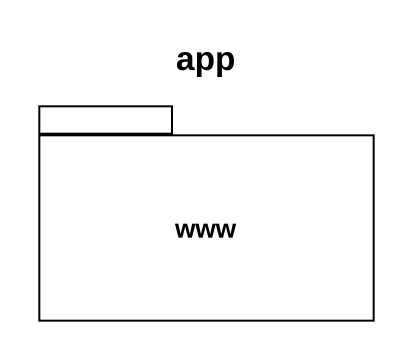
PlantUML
@startuml
title app
package www {
}
@enduml
